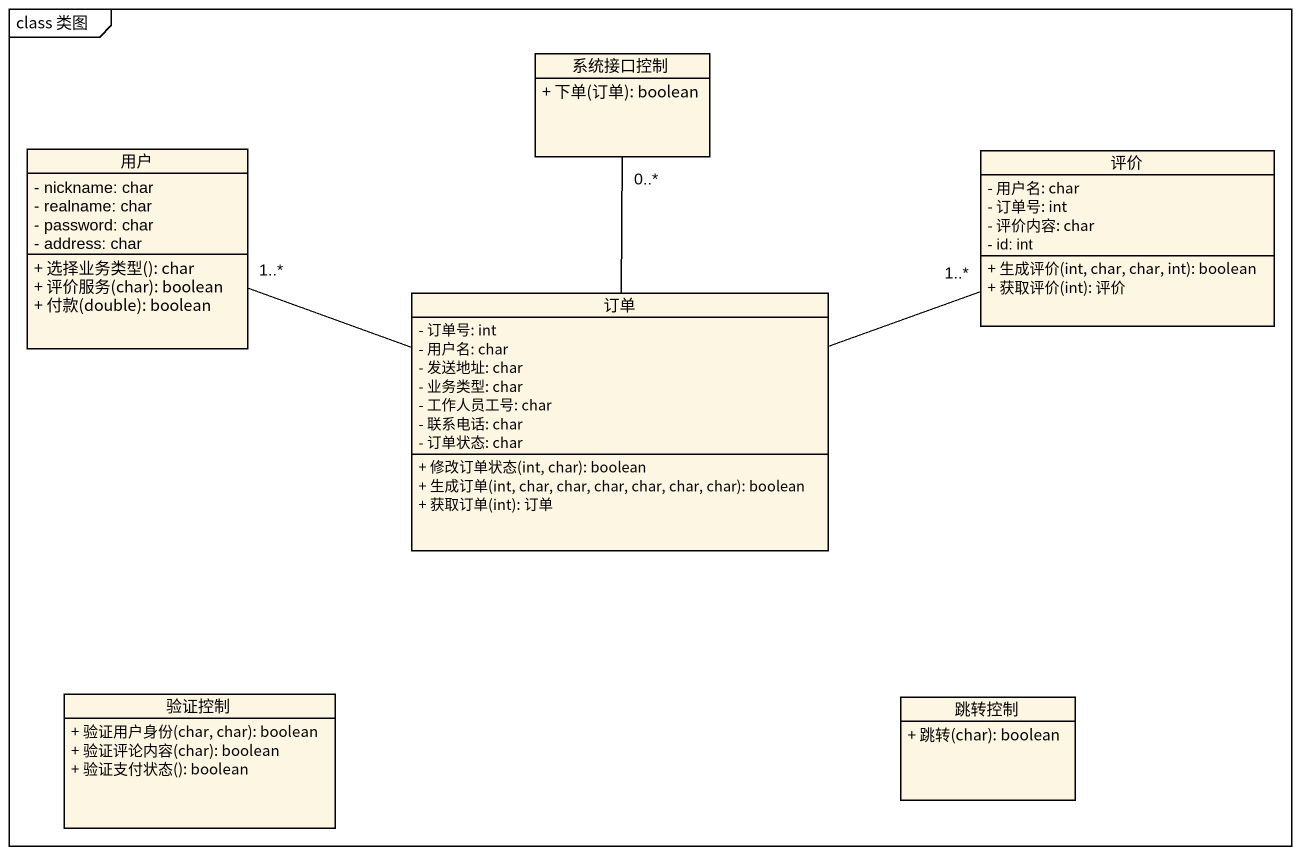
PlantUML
@startuml
mainframe class 类图
hide circle
hide empty members
skinparam classAttributeIconSize 0
class 系统接口控制 {
  + 下单(订单): boolean
}
class 用户 {
  - nickname: char
  - realname: char
  - password: char
  - address: char
  + 选择业务类型(): char
  + 评价服务(char): boolean
  + 付款(double): boolean
}
class 评价 {
  - 用户名: char
  - 订单号: int
  - 评价内容: char
  - id: int
  + 生成评价(int, char, char, int): boolean
  + 获取评价(int): 评价
}
class 订单 {
  - 订单号: int
  - 用户名: char
  - 发送地址: char
  - 业务类型: char
  - 工作人员工号: char
  - 联系电话: char
  - 订单状态: char
  + 修改订单状态(int, char): boolean
  + 生成订单(int, char, char, char, char, char, char): boolean
  + 获取订单(int): 订单
}
class 验证控制 {
  + 验证用户身份(char, char): boolean
  + 验证评论内容(char): boolean
  + 验证支付状态(): boolean
}
class 跳转控制 {
  + 跳转(char): boolean
}
用户 "1..*" -right- 订单
订单 -up- "0..*" 系统接口控制
订单 -right- "1..*" 评价
@enduml
